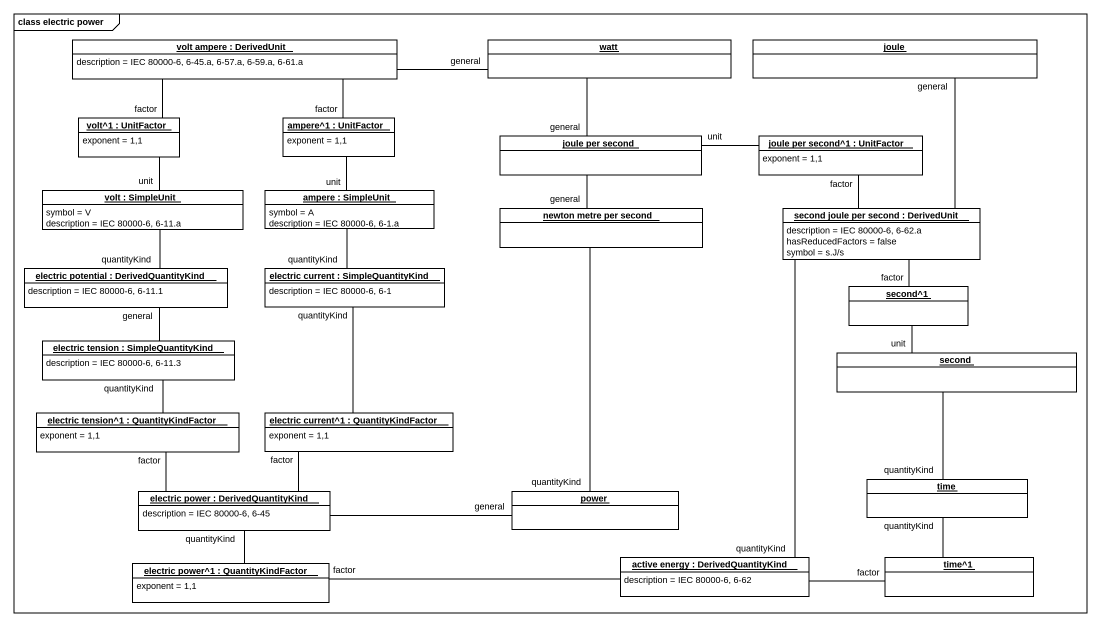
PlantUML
@startuml
mainframe class electric power
hide circle
hide empty members
object "volt ampere : DerivedUnit" as volt_ampere #FFFFFF {
  description = IEC 80000-6, 6-45.a, 6-57.a, 6-59.a, 6-61.a
}
object watt #FFFFFF
object joule #FFFFFF
object "volt^1 : UnitFactor" as volt_1 #FFFFFF {
  exponent = 1,1
}
object "ampere^1 : UnitFactor" as ampere_1 #FFFFFF {
  exponent = 1,1
}
object "joule per second" as joule_per_second #FFFFFF
object "joule per second^1 : UnitFactor" as joule_per_second_1 #FFFFFF {
  exponent = 1,1
}
object "volt : SimpleUnit" as volt #FFFFFF {
  symbol = V
  description = IEC 80000-6, 6-11.a
}
object "ampere : SimpleUnit" as ampere #FFFFFF {
  symbol = A
  description = IEC 80000-6, 6-1.a
}
object "newton metre per second" as newton_metre_per_second #FFFFFF
object "second joule per second : DerivedUnit" as second_joule_per_second #FFFFFF {
  description = IEC 80000-6, 6-62.a
  hasReducedFactors = false
  symbol = s.J/s
}
object "electric potential : DerivedQuantityKind" as electric_potential #FFFFFF {
  description = IEC 80000-6, 6-11.1
}
object "electric current : SimpleQuantityKind" as electric_current #FFFFFF {
  description = IEC 80000-6, 6-1
}
object "second^1" as second_1 #FFFFFF
object "electric tension : SimpleQuantityKind" as electric_tension #FFFFFF {
  description = IEC 80000-6, 6-11.3
}
object second #FFFFFF
object "electric tension^1 : QuantityKindFactor" as electric_tension_1 #FFFFFF {
  exponent = 1,1
}
object "electric current^1 : QuantityKindFactor" as electric_current_1 #FFFFFF {
  exponent = 1,1
}
object "electric power : DerivedQuantityKind" as electric_power #FFFFFF {
  description = IEC 80000-6, 6-45
}
object power #FFFFFF
object time #FFFFFF
object "electric power^1 : QuantityKindFactor" as electric_power_1 #FFFFFF {
  exponent = 1,1
}
object "active energy : DerivedQuantityKind" as active_energy #FFFFFF {
  description = IEC 80000-6, 6-62
}
object "time^1" as time_1 #FFFFFF
watt -left- volt_ampere : general
joule -- second_joule_per_second : general
volt_1 -up- volt_ampere : factor
ampere_1 -up- volt_ampere : factor
joule_per_second -up- watt : general
joule_per_second -right- joule_per_second_1 : unit
joule_per_second_1 -- second_joule_per_second : factor
volt -up- volt_1 : unit
volt -- electric_potential : quantityKind
ampere -up- ampere_1 : unit
ampere -- electric_current : quantityKind
newton_metre_per_second -up- joule_per_second : general
newton_metre_per_second -- power : quantityKind
second_joule_per_second -- active_energy : quantityKind
electric_current -- electric_current_1 : quantityKind
second_1 -up- second_joule_per_second : factor
electric_tension -up- electric_potential : general
electric_tension -- electric_tension_1 : quantityKind
second -up- second_1 : unit
second -- time : quantityKind
electric_tension_1 -- electric_power : factor
electric_current_1 -- electric_power : factor
electric_power -right- power : general
electric_power -- electric_power_1 : quantityKind
time -- time_1 : quantityKind
electric_power_1 -right- active_energy : factor
time_1 -left- active_energy : factor
@enduml
